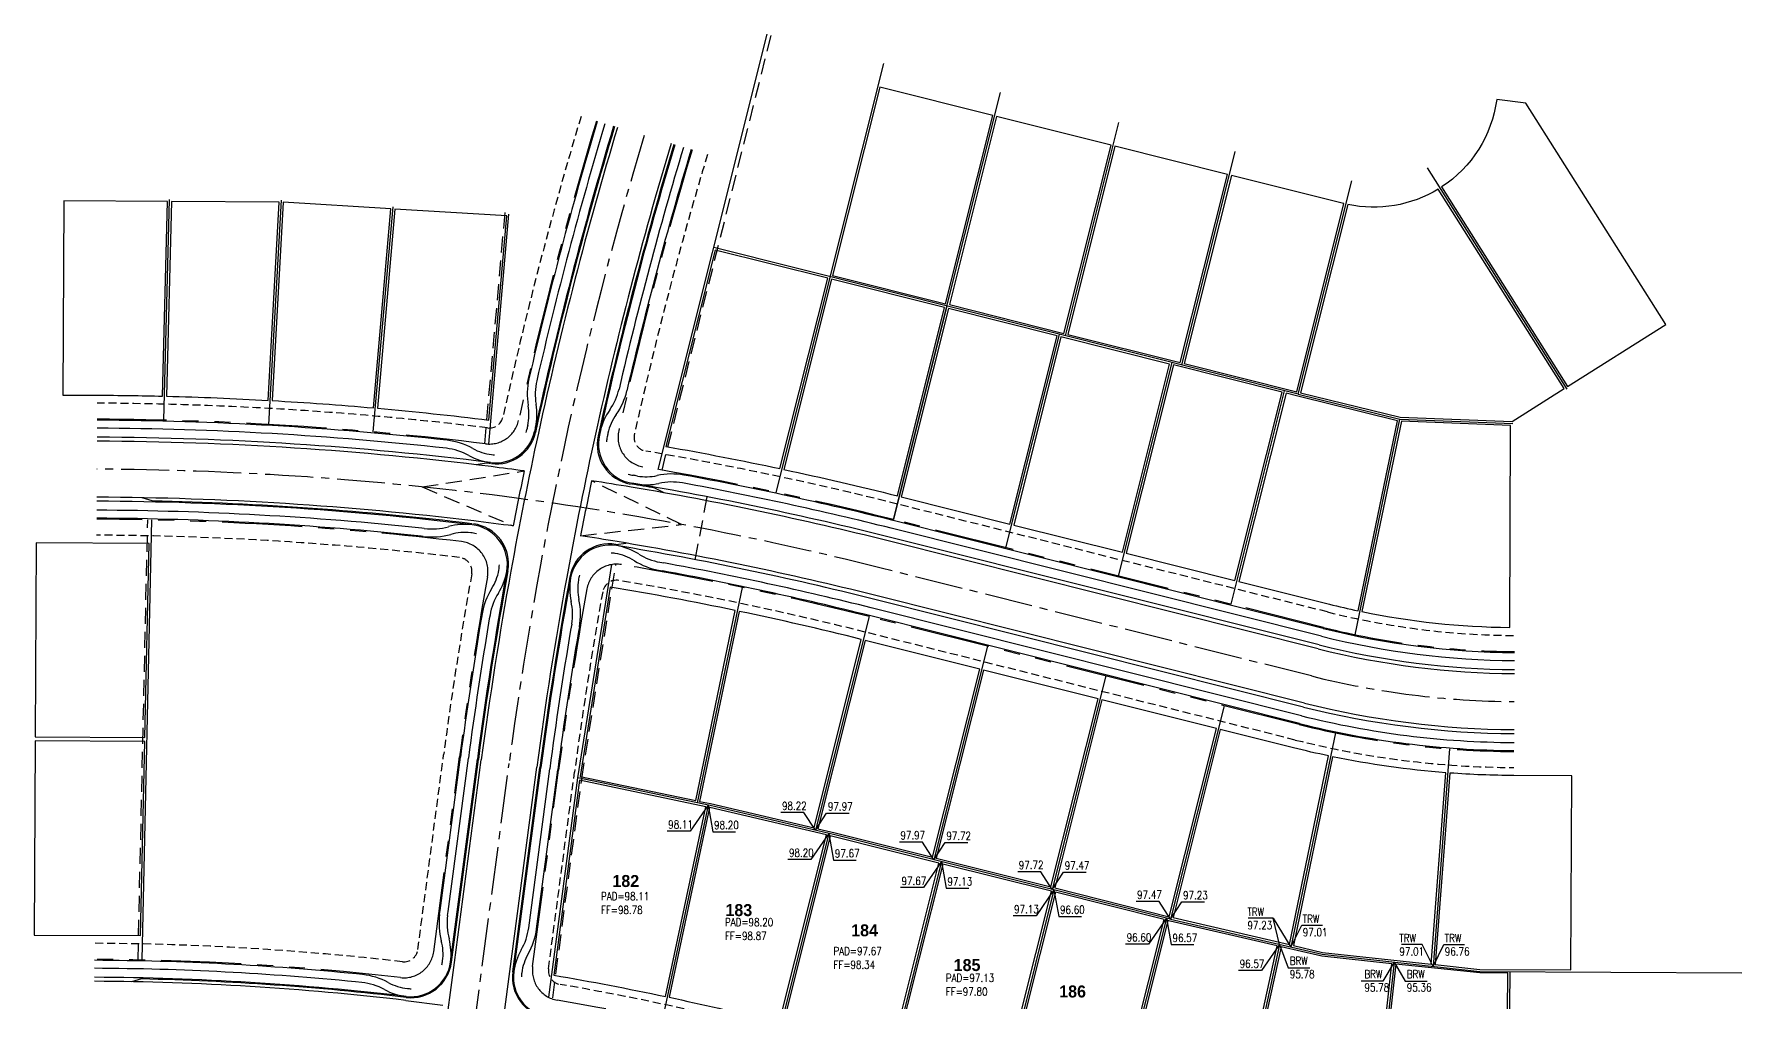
# Model space of a CAD drawing. Extents: x -3 to 21577, y -3 to 13604.
# Drawn here: x 20677 to 21530, y 13120 to 13604 of the extents above; entities that cross this region are included whole.
import ezdxf
from ezdxf.enums import TextEntityAlignment as Align

# ---------------------------------------------------------------- set-up
doc = ezdxf.new("R2010")
doc.units = 0
doc.header["$LTSCALE"] = 32
doc.header["$MEASUREMENT"] = 0
for name, pattern in [('CENTER2', [1.125, 0.75, -0.125, 0.125, -0.125]), ('DASHED2', [0.375, 0.25, -0.125]), ('HIDDEN', [0.375, 0.25, -0.125]), ('HIDDEN2', [0.1875, 0.125, -0.0625]), ('PHANTOM', [2.5, 1.25, -0.25, 0.25, -0.25, 0.25, -0.25])]:
    doc.linetypes.add(name, pattern=pattern)
for name, color, linetype in [('P-CL-L', 7, 'CENTER2'), ('P-CURB_BACK-L', 8, 'CONTINUOUS'), ('P-CURB_FACE-L', 7, 'CONTINUOUS'), ('P-GRAD-T3', 7, 'CONTINUOUS'), ('P-GRDBRK-L', 7, 'HIDDEN'), ('P-GUTT-L', 43, 'CONTINUOUS'), ('P-LOT-L', 6, 'CONTINUOUS'), ('P-LOT-T-FF', 7, 'CONTINUOUS'), ('P-LOT-T-PAD', 111, 'CONTINUOUS'), ('P-PAD-L', 71, 'CONTINUOUS'), ('P-PUE-L', 71, 'HIDDEN2'), ('P-ROW-L', 2, 'PHANTOM'), ('P-SW-L', 7, 'CONTINUOUS'), ('P-VNAE-L', 220, 'DASHED2'), ('P-WALL-T', 7, 'CONTINUOUS'), ('P_GRADE-T', 151, 'CONTINUOUS')]:
    doc.layers.add(name, color=color, linetype=linetype)
doc.styles.add('BOLD', font='bold.shx', dxfattribs={"height": 18.75})
doc.styles.add('L100', font='simplex.shx', dxfattribs={"width": 0.8, "height": 4})

msp = doc.modelspace()

# ---------------------------------------------------------------- linework, layer by layer
at = {"layer": 'P-CL-L'}
for p, q in [((21315.05, 13282.89), (21100.03, 13336.83)), ((20895.85, 13102.22), (20913.99, 13239.16))]:
    msp.add_line(p, q, dxfattribs=at)
for centre, radius, start, end in [((22896.67, 12976.56), 2000, 163.24717, 172.4552), ((20699.76, 11741.28), 1645, 75.91685, 89.71389), ((21418.46, 13695.12), 425, 255.91685, 269.72806)]:
    msp.add_arc(centre, radius, start, end, dxfattribs=at)
at = {"layer": 'P-CURB_BACK-L'}
for p, q in [((21318.94, 13298.41), (21103.93, 13352.35)), ((21311.15, 13267.37), (21096.14, 13321.31)), ((20884.71, 13139.95), (20898.13, 13241.26)), ((20916.33, 13134.96), (20929.85, 13237.06))]:
    msp.add_line(p, q, dxfattribs=at)
for centre, radius, start, end in [((22896.67, 12976.56), 2016, 163.24717, 167.7249), ((22896.67, 12976.56), 1984, 163.24717, 167.57965), ((20907.22, 13409.42), 20, 262.91059, 347.7249), ((20978.64, 13398.98), 20, 167.57965, 260.45025), ((20699.76, 11741.28), 1661, 82.91059, 89.71389), ((20699.76, 11741.28), 1661, 75.91685, 80.45025), ((20699.76, 11741.28), 1629, 83.09753, 89.71389), ((20893.12, 13338.61), 20, 349.7568, 83.09753), ((20964.44, 13328.36), 20, 80.53171, 169.68133), ((20699.76, 11741.28), 1629, 75.91685, 80.53171), ((22896.67, 12976.56), 2016, 169.7568, 172.4552), ((22896.67, 12976.56), 1984, 169.68133, 172.4552), ((21418.46, 13695.12), 409, 255.91685, 269.72806), ((21418.46, 13695.12), 441, 255.91685, 269.72806), ((20864.88, 13142.58), 20, 263.27935, 352.4552), ((20699.76, 11741.28), 1391, 83.27935, 89.71389), ((20936.15, 13132.33), 20, 172.4552, 260.35518)]:
    msp.add_arc(centre, radius, start, end, dxfattribs=at)
at = {"layer": 'P-CURB_FACE-L'}
for p, q in [((20885.21, 13139.89), (20898.62, 13241.2)), ((20915.83, 13135.02), (20929.35, 13237.13))]:
    msp.add_line(p, q, dxfattribs=at)
for centre, radius, start, end in [((22896.67, 12976.56), 2015.5, 163.24717, 167.73775), ((22896.67, 12976.56), 1984.5, 163.24717, 167.59498), ((20907.61, 13408.87), 20, 262.89502, 347.73775), ((20978.04, 13398.57), 20, 167.59498, 260.46817), ((20699.76, 11741.28), 1660.5, 82.91059, 82.9816), ((20699.76, 11741.28), 1660.5, 80.04416, 80.45025), ((20699.76, 11741.28), 1629.5, 83.09753, 88.74129), ((20893.71, 13339.05), 20, 349.74188, 83.07866), ((20964.03, 13328.93), 20, 80.54925, 169.66696), ((22896.67, 12976.56), 2015.5, 169.74188, 172.4552), ((22896.67, 12976.56), 1984.5, 169.66696, 172.4552), ((20864.88, 13142.58), 20.5, 263.27935, 352.4552), ((20699.76, 11741.28), 1390.5, 83.27935, 88.74129), ((20936.15, 13132.33), 20.5, 172.4552, 260.35518)]:
    msp.add_arc(centre, radius, start, end, dxfattribs=at)
at = {"layer": 'P-GRAD-T3'}
for points in [[(21013.45, 13218.33), (21004.49, 13205.3), (20993.02, 13205.3)], [(21013.45, 13218.33), (21015.84, 13205.03), (21027.15, 13205.04)], [(21073.83, 13204.18), (21064.87, 13191.15), (21053.4, 13191.15)], [(21073.83, 13204.18), (21076.22, 13190.88), (21087.53, 13190.88)], [(21130.09, 13190.11), (21121.14, 13177.08), (21109.67, 13177.08)], [(21130.09, 13190.11), (21132.48, 13176.81), (21143.8, 13176.81)], [(21186.35, 13175.99), (21177.39, 13162.96), (21165.93, 13162.97)], [(21186.35, 13175.99), (21188.74, 13162.7), (21200.05, 13162.7)], [(21242.61, 13161.88), (21233.65, 13148.85), (21222.18, 13148.85)], [(21242.61, 13161.88), (21245, 13148.59), (21256.31, 13148.59)], [(21299.1, 13148.7), (21290.14, 13135.67), (21278.67, 13135.67)]]:
    msp.add_lwpolyline(points, dxfattribs=at)
at = {"layer": 'P-GRAD-T3', "color": 54}
for points in [[(21067.15, 13205.75), (21061.38, 13214.58), (21049.91, 13214.59)], [(21067.15, 13205.75), (21072.72, 13214.32), (21084.03, 13214.32)], [(21126.35, 13191.05), (21120.58, 13199.89), (21109.11, 13199.89)], [(21126.35, 13191.05), (21131.93, 13199.62), (21143.24, 13199.62)], [(21185.52, 13176.2), (21179.75, 13185.04), (21168.28, 13185.05)], [(21185.52, 13176.2), (21191.09, 13184.78), (21202.4, 13184.78)], [(21244.68, 13161.36), (21238.91, 13170.2), (21227.45, 13170.2)], [(21244.68, 13161.36), (21250.26, 13169.94), (21261.57, 13169.94)]]:
    msp.add_lwpolyline(points, dxfattribs=at)
at = {"layer": 'P-GRDBRK-L'}
for p, q in [((20870.59, 13377.38), (20921.54, 13385.38)), ((20870.59, 13377.38), (20916.05, 13357.87)), ((21000.25, 13358.6), (20955.25, 13380.48)), ((21007.04, 13341.03), (21013.07, 13372.46)), ((20949.73, 13353), (21000.25, 13358.6))]:
    msp.add_line(p, q, dxfattribs=at)
at = {"layer": 'P-GUTT-L'}
for p, q in [((20902.65, 13389.33), (20897.5, 13388.45)), ((20991.5, 13374.42), (20986.84, 13376.77)), ((20735.55, 13370.38), (20730.58, 13371.98)), ((20967.32, 13348.66), (20972.49, 13349.31)), ((21318.45, 13296.47), (21103.44, 13350.41)), ((21311.64, 13269.31), (21096.63, 13323.25)), ((20886.69, 13139.69), (20900.11, 13241)), ((20914.34, 13135.22), (20927.87, 13237.32)), ((20877.3, 13068.81), (20886.69, 13139.69)), ((20730.3, 13131.44), (20725.28, 13130.04)), ((20904.88, 13063.79), (20914.34, 13135.22)), ((20862.31, 13120.73), (20880.83, 13118.28))]:
    msp.add_line(p, q, dxfattribs=at)
for centre, radius, start, end in [((22896.67, 12976.56), 2014, 163.24717, 167.73775), ((22896.67, 12976.56), 1986, 163.24717, 167.57965), ((22896.67, 12976.56), 2014, 167.73775, 169.74188), ((22896.67, 12976.56), 1986, 167.57965, 169.68133), ((20699.76, 11741.28), 1659, 82.89502, 89.71389), ((20699.76, 11741.28), 1659, 82.31733, 82.89502), ((22896.67, 12976.56), 2017, 168.30571, 169.1027), ((22896.67, 12976.56), 1983, 168.24694, 169.05674), ((20699.76, 11741.28), 1659, 80.45025, 81.14094), ((20699.76, 11741.28), 1659, 75.91685, 80.45025), ((20699.76, 11741.28), 1631, 83.07866, 89.71389), ((20699.76, 11741.28), 1631, 82.37944, 83.07866), ((20699.76, 11741.28), 1631, 80.53171, 81.1837), ((20699.76, 11741.28), 1631, 75.91685, 80.53171), ((22896.67, 12976.56), 2014, 169.74188, 172.4552), ((22896.67, 12976.56), 1986, 169.68133, 172.4552), ((21418.46, 13695.12), 411, 255.91685, 269.72806), ((21418.46, 13695.12), 439, 255.91685, 269.72806), ((20699.76, 11741.28), 1389, 83.27935, 89.71389)]:
    msp.add_arc(centre, radius, start, end, dxfattribs=at)
at = {"layer": 'P-LOT-L'}
for p, q in [((20988.48, 13386.13), (21043.07, 13603.72)), ((21047.47, 13374.68), (21101.26, 13589.12)), ((21132.88, 13467.77), (21159.65, 13574.47)), ((21192.05, 13452.93), (21218.81, 13559.63)), ((21250.25, 13438.33), (21277.01, 13545.03)), ((21308.44, 13423.73), (21335.21, 13530.43)), ((21372.9, 13536.93), (21442.79, 13426.21)), ((20741.44, 13410.75), (20744.19, 13521.03)), ((20793.83, 13408.62), (20800.16, 13520.8)), ((20846.12, 13404.85), (20856.02, 13517.35)), ((20903.82, 13398.84), (20913.93, 13513.77)), ((21308.44, 13423.73), (21016.3, 13497.02)), ((21106.12, 13361.08), (21132.88, 13467.77)), ((21132.88, 13467.77), (21106.12, 13361.08)), ((21162.37, 13346.97), (21189.14, 13453.66)), ((21218.63, 13332.85), (21245.4, 13439.55)), ((21274.89, 13318.74), (21301.65, 13425.44)), ((21308.44, 13423.73), (21359.32, 13411.21)), ((21336.88, 13303.53), (21359.32, 13411.21)), ((21359.32, 13411.21), (21415.67, 13409.09)), ((20948.34, 13231.92), (20965.31, 13338.57)), ((21030.51, 13327.15), (21008.05, 13219.46)), ((21093.95, 13312.58), (21067.15, 13205.75)), ((21153.12, 13297.74), (21126.35, 13191.05)), ((21212.28, 13282.9), (21185.52, 13176.2)), ((21271.45, 13268.05), (21244.68, 13161.36)), ((21327.07, 13254.5), (21304.85, 13147.38)), ((21384.16, 13246.43), (21375.85, 13137.75)), ((20933.81, 13122.26), (20948.34, 13231.92)), ((21014.5, 13218.11), (20948.34, 13231.92)), ((21013.45, 13218.33), (20990.59, 13110.73)), ((21076.75, 13203.49), (21014.5, 13218.11)), ((21073.83, 13204.18), (21047.07, 13097.53)), ((21244.68, 13161.36), (21076.75, 13203.49)), ((21130.09, 13190.11), (21103.33, 13083.41)), ((21186.35, 13175.99), (21159.58, 13069.3)), ((21242.61, 13161.88), (21215.84, 13055.19)), ((21244.68, 13161.36), (21320.42, 13143.77)), ((21299.1, 13148.72), (21275.47, 13040.55)), ((21320.42, 13143.77), (21399.26, 13135.2)), ((21356.4, 13139.86), (21344.03, 13029.26)), ((21399.26, 13135.2), (21530.23, 13134.58)), ((21414.23, 13135.13), (21413.4, 13025.14))]:
    msp.add_line(p, q, dxfattribs=at)
msp.add_lwpolyline([(20730.51, 13140.94), (20735.34, 13360.88)], dxfattribs=at)
at = {"layer": 'P-PAD-L'}
for points, elevation in [([(21155.76, 13563.07), (21099.31, 13577.23), (21075.71, 13483.15), (21132.16, 13468.99)], 1299.56), ([(21214.93, 13548.23), (21157.7, 13562.59), (21134.1, 13468.5), (21191.32, 13454.15)], 1298.93), ([(21273.12, 13533.63), (21216.86, 13547.74), (21193.26, 13453.66), (21249.52, 13439.55)], 1298.34), ([(21187.93, 13452.94), (21133.61, 13466.56), (21110.01, 13372.48), (21164.32, 13358.85)], 1298.03), ([(21244.18, 13438.82), (21189.87, 13452.45), (21166.26, 13358.36), (21220.58, 13344.74)], 1297.74), ([(21300.44, 13424.71), (21246.12, 13438.34), (21222.52, 13344.25), (21276.84, 13330.62)], 1297.5), ([(20734.08, 13349.12), (20677.55, 13349.41), (20677.07, 13252.41), (20731.95, 13252.13)], 1299.18), ([(21149.23, 13286.34), (21092, 13300.7), (21068.36, 13206.49), (21076.98, 13204.46), (21125.62, 13192.26)], 1297.97), ([(21208.39, 13271.5), (21151.17, 13285.86), (21127.56, 13191.77), (21184.79, 13177.42)], 1297.72), ([(21267.56, 13256.66), (21210.33, 13271.02), (21186.73, 13176.93), (21243.96, 13162.57)], 1297.47), ([(20731.91, 13250.13), (20677.06, 13250.41), (20676.57, 13153.41), (20729.78, 13153.14)], 1298.88), ([(21128.88, 13189.38), (21076.51, 13202.52), (21074.56, 13202.98), (21050.96, 13108.92), (21105.28, 13095.3)], 1297.67), ([(21185.14, 13175.27), (21130.82, 13188.89), (21107.22, 13094.81), (21161.53, 13081.18)], 1297.13), ([(21241.39, 13161.15), (21187.08, 13174.78), (21163.47, 13080.7), (21217.79, 13067.07)], 1296.6)]:
    msp.add_lwpolyline(points, close=True, dxfattribs=dict(at, elevation=elevation))
for points, elevation in [([(21422.26, 13569.27), (21407.67, 13570.98, -0.217984), (21380.15, 13527.32), (21443.1, 13427.59), (21492.15, 13458.54)], 1297.69), ([(21331.32, 13519.03, -0.000785), (21331.13, 13519.08), (21275.06, 13533.14), (21251.46, 13439.06), (21307.72, 13424.95)], 1298.04), ([(21378.46, 13526.26, -0.191617), (21333.27, 13518.58), (21309.66, 13424.46), (21359.46, 13412.21), (21415.39, 13410.1), (21441.41, 13426.52)], 1297.87), ([(20743.17, 13520.08), (20691.41, 13520.34), (20690.92, 13423.34), (20708.15, 13423.25, -0.004844), (20740.74, 13422.78)], 1299.55), ([(20799.1, 13519.8), (20745.17, 13520.07), (20742.74, 13422.73, -0.007552), (20793.5, 13420.66)], 1299.17), ([(20854.94, 13516.41), (20801.1, 13519.74), (20795.5, 13420.55, -0.007552), (20846.18, 13416.89)], 1298.97), ([(20912.85, 13512.84), (20856.93, 13516.29), (20848.17, 13416.71, -0.008325), (20903.87, 13410.84)], 1298.68), ([(21073.28, 13481.7), (21017.03, 13495.81), (20992.39, 13397.62, -0.008634), (21049.41, 13386.53)], 1298.7), ([(21131.67, 13467.05), (21075.22, 13481.21), (21051.37, 13386.11, -0.008652), (21108.07, 13372.96)], 1298.58), ([(21358.14, 13410.47), (21308.2, 13422.76), (21302.38, 13424.22), (21278.78, 13330.14), (21324.05, 13318.78, 0.009458), (21338.35, 13315.48)], 1297.24), ([(21414.66, 13408.13), (21360.12, 13410.18), (21340.31, 13315.07, 0.047982), (21414.18, 13307.14)], 1297.13), ([(21027.08, 13315.61, 0.009895), (20964.53, 13327.33), (20949.47, 13232.71), (21007.27, 13220.64)], 1298.49), ([(21090.06, 13301.19, 0.009735), (21029.04, 13315.2), (21009.23, 13220.23), (21014.72, 13219.08), (21066.42, 13206.94)], 1298.22), ([(21323.65, 13242.95, -0.00978), (21306.04, 13247), (21269.5, 13256.17), (21245.9, 13162.1), (21304.08, 13148.59)], 1297.23), ([(21382.24, 13234.54, -0.030979), (21325.61, 13242.54), (21306.03, 13148.14), (21320.59, 13144.75), (21374.93, 13138.85)], 1297.01), ([(21445.19, 13232.99), (21416.27, 13233.12, -0.017352), (21384.24, 13234.39), (21376.92, 13138.64), (21399.32, 13136.2), (21444.73, 13135.99)], 1296.67), ([(21012.26, 13217.55), (20949.19, 13230.73), (20936.29, 13133.32, -0.010063), (20992.11, 13122.68)], 1298.11), ([(21072.61, 13203.44), (21014.28, 13217.13), (21014.22, 13217.15), (20994.07, 13122.26, -0.008956), (21043.34, 13110.84), (21049.02, 13109.41)], 1298.2), ([(21297.91, 13147.97), (21244.45, 13160.39), (21243.33, 13160.67), (21219.73, 13066.58), (21258.35, 13056.9, 0.007301), (21277.05, 13052.49)], 1296.57), ([(21355.29, 13138.97), (21320.26, 13142.78), (21299.86, 13147.52), (21279.01, 13052.07, 0.025185), (21344.37, 13041.3)], 1295.78), ([(21413.22, 13134.4), (21399.23, 13134.54), (21357.28, 13138.76), (21346.36, 13041.08, 0.025185), (21412.49, 13037.15)], 1295.36)]:
    msp.add_lwpolyline(points, format="xyb", close=True, dxfattribs=dict(at, elevation=elevation))
at = {"layer": 'P-PUE-L'}
for p, q in [((21323.08, 13314.9), (21108.06, 13368.84)), ((21307.02, 13250.88), (21092, 13304.82)), ((20868.37, 13146.09), (20881.27, 13243.49)), ((20933.69, 13136.54), (20946.7, 13234.83))]:
    msp.add_line(p, q, dxfattribs=at)
for centre, radius, start, end in [((22896.67, 12976.56), 2033, 163.24717, 167.62239), ((22896.67, 12976.56), 1967, 163.24717, 167.45685), ((20699.76, 11741.28), 1678, 83.03472, 89.71389), ((20904.09, 13413.84), 7, 263.03472, 347.62239), ((20983.45, 13402.22), 7, 167.45685, 260.3071), ((20699.76, 11741.28), 1678, 75.91685, 80.3071), ((20699.76, 11741.28), 1612, 83.24875, 89.71389), ((20888.44, 13335.15), 7, 349.87604, 83.24875), ((22896.67, 12976.56), 2033, 169.87604, 172.4552), ((20967.67, 13323.76), 7, 80.39088, 169.79667), ((20699.76, 11741.28), 1612, 75.91685, 80.39088), ((22896.67, 12976.56), 1967, 169.79667, 172.4552), ((21418.46, 13695.12), 392, 255.91685, 269.72806), ((21418.46, 13695.12), 458, 255.91685, 269.72806), ((20699.76, 11741.28), 1408, 83.439, 89.71389), ((20861.43, 13147.01), 7, 263.439, 352.4552), ((20940.63, 13135.62), 7, 172.4552, 260.19904), ((20699.76, 11741.28), 1408, 75.91685, 80.19904)]:
    msp.add_arc(centre, radius, start, end, dxfattribs=at)
at = {"layer": 'P-ROW-L'}
for p, q in [((21321.13, 13307.14), (21106.12, 13361.08)), ((21308.96, 13258.64), (21093.95, 13312.58)), ((20876.3, 13145.04), (20889.21, 13242.44)), ((20925.76, 13137.59), (20938.77, 13235.88))]:
    msp.add_line(p, q, dxfattribs=at)
for centre, radius, start, end in [((22896.67, 12976.56), 2025, 163.24717, 167.62239), ((22896.67, 12976.56), 1975, 163.24717, 167.45685), ((20699.76, 11741.28), 1670, 83.03472, 89.71389), ((20904.09, 13413.84), 15, 263.03472, 347.62239), ((20983.45, 13402.22), 15, 167.45685, 260.3071), ((20699.76, 11741.28), 1670, 75.91685, 80.3071), ((20699.76, 11741.28), 1620, 83.24875, 89.71389), ((20888.44, 13335.15), 15, 349.87604, 83.24875), ((20967.67, 13323.76), 15, 80.39088, 169.79667), ((20699.76, 11741.28), 1620, 75.91685, 80.39088), ((22896.67, 12976.56), 2025, 169.87604, 172.4552), ((22896.67, 12976.56), 1975, 169.79667, 172.4552), ((21418.46, 13695.12), 400, 255.91685, 269.72806), ((21418.46, 13695.12), 450, 255.91685, 269.72806), ((20699.76, 11741.28), 1400, 83.439, 89.71389), ((20861.43, 13147.01), 15, 263.439, 352.4552), ((20940.63, 13135.62), 15, 172.4552, 260.19904), ((20699.76, 11741.28), 1400, 75.91685, 80.19904)]:
    msp.add_arc(centre, radius, start, end, dxfattribs=at)
at = {"layer": 'P-SW-L'}
for p, q in [((21321.01, 13306.66), (21105.99, 13360.6)), ((20871.1, 13352.68), (20870, 13352.81)), ((20871.6, 13356.65), (20870.45, 13356.78)), ((21320.03, 13302.78), (21105.02, 13356.72)), ((20988.71, 13335.78), (20990.64, 13335.45)), ((20989.4, 13339.72), (20991.33, 13339.39)), ((20900.51, 13314.01), (20900.17, 13312.07)), ((20904.46, 13313.32), (20904.11, 13311.39)), ((20945.28, 13308.79), (20944.76, 13305.87)), ((21309.08, 13259.13), (21094.07, 13313.07)), ((21310.06, 13263.01), (21095.04, 13316.95)), ((20949.11, 13307.47), (20948.7, 13305.19)), ((20879.53, 13165.61), (20889.7, 13242.38)), ((20883.5, 13165.09), (20893.67, 13241.85)), ((20923.78, 13156.97), (20934.31, 13236.47)), ((20927.75, 13156.44), (20938.28, 13235.94)), ((20879.28, 13163.67), (20879.53, 13165.61)), ((20883.24, 13163.15), (20883.5, 13165.09)), ((20840.36, 13129.62), (20837.21, 13129.99)), ((20840.79, 13133.6), (20837.63, 13133.97))]:
    msp.add_line(p, q, dxfattribs=at)
for centre, radius, start, end in [((22896.67, 12976.56), 2024.5, 163.24717, 167.01762), ((22896.67, 12976.56), 2020.5, 163.24717, 167.01762), ((22896.67, 12976.56), 1979.5, 163.24717, 166.8666), ((22896.67, 12976.56), 1975.5, 163.24717, 166.8666), ((20957.05, 13423.73), 34, 167.01762, 189.67512), ((20957.05, 13423.73), 30, 167.01762, 189.67512), ((20939.74, 13433.15), 30, 324.86225, 346.8666), ((20939.74, 13433.15), 34, 324.86225, 346.8666), ((20897.91, 13413.64), 26, 347.66501, 9.67512), ((20897.91, 13413.64), 30, 347.66501, 9.67512), ((20988.8, 13398.62), 30, 144.86225, 167.52569), ((20988.8, 13398.62), 26, 144.86225, 167.52569), ((20699.71, 11739.95), 1666.83, 83.69962, 89.71269), ((20699.71, 11739.95), 1670.83, 83.69962, 89.71269), ((20907.22, 13409.42), 16, 342.56, 347.7249), ((22900.58, 12975.71), 2024, 167.66501, 167.7249), ((22900.58, 12975.71), 2020, 167.66501, 167.7249), ((22892.77, 12977.42), 1980, 167.52569, 167.57965), ((20978.64, 13398.98), 16, 167.57965, 176.77269), ((22892.77, 12977.42), 1976, 167.52569, 167.57965), ((20879.33, 13366.89), 30, 60.95921, 83.68686), ((20879.33, 13366.89), 34, 60.95921, 83.68686), ((20908.46, 13419.35), 26, 240.95921, 262.86537), ((20908.46, 13419.35), 30, 240.95921, 262.9014), ((20907.22, 13409.42), 16, 262.85433, 268.07549), ((20978.64, 13398.98), 16, 251.2572, 260.45025), ((20699.76, 11741.28), 1665, 80.37568, 80.45025), ((20982.47, 13408.47), 30, 260.37568, 282.31787), ((20982.47, 13408.47), 26, 260.37568, 282.31787), ((20995.27, 13349.86), 34, 79.59022, 102.31787), ((20995.27, 13349.86), 30, 79.59022, 102.31787), ((20699.76, 11741.28), 1665.5, 75.91685, 79.59022), ((20699.76, 11741.28), 1669.5, 75.91685, 79.59022), ((20699.76, 11741.28), 1620.5, 83.96961, 89.71389), ((20699.76, 11741.28), 1624.5, 83.96867, 89.71389), ((20875.55, 13386.38), 34, 262.48868, 285.89599), ((20875.55, 13386.38), 30, 262.44238, 285.89599), ((20891.98, 13328.68), 30, 83.20552, 105.89599), ((20891.98, 13328.68), 26, 83.62903, 105.89599), ((20893.12, 13338.61), 16, 73.66942, 83.75873), ((20964.44, 13328.36), 16, 80.54231, 87.86426), ((20962.75, 13318.5), 26, 57.73098, 80.4384), ((20962.75, 13318.5), 30, 57.73098, 80.44519), ((20994.78, 13369.23), 30, 237.73098, 259.66011), ((20883.27, 13340.33), 26, 327.79504, 349.89161), ((20883.27, 13340.33), 30, 327.79504, 349.8818), ((20893.12, 13338.61), 16, 349.74149, 359.18491), ((20994.78, 13369.23), 34, 237.73098, 259.70773), ((20699.76, 11741.28), 1620.5, 75.91685, 79.65914), ((20699.76, 11741.28), 1624.5, 75.91685, 79.66011), ((20934.04, 13308.35), 34, 147.79504, 170.42593), ((20974.29, 13326.65), 30, 169.88345, 192.40825), ((20974.29, 13326.65), 26, 170.53025, 192.40825), ((20964.44, 13328.36), 16, 162.34878, 170.73237), ((20934.04, 13308.35), 30, 147.79504, 170.46107), ((20915.69, 13313.76), 30, 350.45919, 12.40825), ((20915.69, 13313.76), 34, 349.34264, 12.40825), ((22896.67, 12976.56), 2024.5, 170.4605, 172.4552), ((22896.67, 12976.56), 2020.5, 170.46107, 172.4552), ((22896.67, 12976.56), 1979.5, 170.42364, 172.4552), ((22896.67, 12976.56), 1975.5, 170.42419, 172.4552), ((21418.46, 13695.12), 404.5, 255.91685, 269.72806), ((21418.46, 13695.12), 400.5, 255.91685, 269.72806), ((21418.46, 13695.12), 449.5, 255.91685, 269.72806), ((21418.46, 13695.12), 445.5, 255.91685, 269.72806), ((20912.98, 13159.21), 34, 172.4552, 194.78685), ((20912.98, 13159.21), 30, 172.4552, 194.78685), ((20894.04, 13160.91), 30, 330.12356, 352.4552), ((20894.04, 13160.91), 34, 330.12356, 352.4552), ((20854.97, 13143.89), 26, 352.4552, 14.78685), ((20854.97, 13143.89), 30, 352.4552, 14.78685), ((20699.76, 11741.28), 1399.5, 84.34603, 89.71389), ((20864.88, 13142.58), 16, 345.10953, 352.4552), ((20946.07, 13131.02), 30, 150.12356, 172.4552), ((20946.07, 13131.02), 26, 150.12356, 172.4552), ((20699.76, 11741.28), 1395.5, 84.34742, 89.71389), ((20837.41, 13099.77), 30, 61.53759, 84.34742), ((20837.41, 13099.77), 34, 61.53759, 84.28857), ((20866, 13152.52), 26, 241.53759, 263.76151), ((20936.15, 13132.33), 16, 172.4552, 179.16294), ((20866, 13152.52), 30, 241.53759, 263.37732), ((20864.88, 13142.58), 16, 263.87917, 270.62502)]:
    msp.add_arc(centre, radius, start, end, dxfattribs=at)
at = {"layer": 'P-VNAE-L'}
for p, q in [((20990.45, 13385.78), (21045.01, 13603.23)), ((20901.83, 13399), (20912.11, 13515.87)), ((20950.3, 13231.51), (20967.36, 13338.75)), ((20935.79, 13122), (20950.3, 13231.51))]:
    msp.add_line(p, q, dxfattribs=at)
msp.add_lwpolyline([(20728.51, 13140.98), (20733.34, 13360.93)], dxfattribs=at)
at = {"layer": 'P-WALL-T', "color": 54}
msp.add_line((21295.93, 13161.77), (21304.85, 13147.38), dxfattribs=at)
for points in [[(21299.1, 13148.72), (21295.93, 13161.77), (21283.49, 13161.78)], [(21304.85, 13147.38), (21310.33, 13158.28), (21320.56, 13158.28)], [(21375.85, 13137.75), (21370.37, 13148.64), (21360.14, 13148.64)], [(21375.85, 13137.75), (21381.32, 13148.64), (21391.55, 13148.64)]]:
    msp.add_lwpolyline(points, dxfattribs=at)
at = {"layer": 'P-WALL-T'}
for points in [[(21299.1, 13148.72), (21303.5, 13137.05), (21314.35, 13137.05)], [(21356.4, 13139.86), (21350.8, 13130.37), (21339.95, 13130.37)], [(21356.4, 13139.86), (21361.99, 13130.37), (21372.84, 13130.37)]]:
    msp.add_lwpolyline(points, dxfattribs=at)

# ---------------------------------------------------------------- texts
at = {"layer": 'P-GRAD-T3', "color": 54, "style": 'L100', "width": 0.8}
for s, p in [('98.22', (21050.43, 13215.91)), ('97.97', (21073.37, 13215.65)), ('97.97', (21109.64, 13201.22)), ('97.72', (21132.57, 13200.95)), ('97.72', (21168.8, 13186.37)), ('97.47', (21191.74, 13186.11)), ('97.47', (21227.97, 13171.53)), ('97.23', (21250.91, 13171.27))]:
    msp.add_text(s, height=4, rotation=0.32306, dxfattribs=at).set_placement(p)
at = {"layer": 'P-GRAD-T3', "style": 'L100', "width": 0.8}
for s, p in [('98.11', (20993.54, 13206.63)), ('98.20', (21016.48, 13206.36)), ('98.20', (21053.93, 13192.48)), ('97.67', (21076.86, 13192.21)), ('97.67', (21110.19, 13178.41)), ('97.13', (21133.13, 13178.14)), ('97.13', (21166.45, 13164.29)), ('96.60', (21189.39, 13164.03)), ('96.60', (21222.71, 13150.18)), ('96.57', (21245.64, 13149.92)), ('96.57', (21279.19, 13137))]:
    msp.add_text(s, height=4, rotation=0.32306, dxfattribs=at).set_placement(p)
at = {"layer": 'P-LOT-T-FF', "style": 'L100', "width": 0.8}
for s, p in [('FF=98.78', (20959.92, 13163.93)), ('FF=98.87', (21021.89, 13150.95)), ('FF=98.34', (21076.12, 13136.53)), ('FF=97.80', (21132.31, 13123.1))]:
    msp.add_text(s, height=4, dxfattribs=at).set_placement(p)
at = {"layer": 'P-LOT-T-PAD', "style": 'L100', "width": 0.8}
for s, p in [('PAD=98.11', (20959.92, 13170.79)), ('PAD=98.20', (21021.89, 13157.81)), ('PAD=97.67', (21076.12, 13143.39)), ('PAD=97.13', (21132.31, 13129.96))]:
    msp.add_text(s, height=4, dxfattribs=at).set_placement(p)
at = {"layer": 'P-WALL-T', "color": 54, "char_height": 4, "attachment_point": 1, "rotation": 0.28056, "style": 'L100'}
for s, insert, width in [('TRW\\P97.23', (21283.08, 13166.92), 13.3028), ('TRW\\P97.01', (21310.71, 13163.44), 10.3), ('TRW\\P97.01', (21358.99, 13153.81), 10.3), ('TRW\\P96.76', (21381.7, 13153.81), 10.3)]:
    msp.add_mtext(s, dxfattribs=dict(at, insert=insert, width=width))
at = {"layer": 'P-WALL-T', "char_height": 4, "width": 10.3, "attachment_point": 1, "rotation": 0.28056, "style": 'L100'}
for s, insert in [('BRW\\P95.78', (21304.24, 13142.5)), ('BRW\\P95.78', (21341.54, 13135.82)), ('BRW\\P95.36', (21362.72, 13135.82))]:
    msp.add_mtext(s, dxfattribs=dict(at, insert=insert))
at = {"layer": 'P_GRADE-T', "style": 'BOLD'}
for s, p in [('182', (20972.33, 13180.41)), ('183', (21028.84, 13165.87)), ('184', (21091.69, 13155.76)), ('185', (21142.92, 13138.4)), ('186', (21195.67, 13125.2))]:
    msp.add_text(s, height=6, dxfattribs=at).set_placement(p, align=Align.MIDDLE)

doc.saveas('drawing.dxf')
